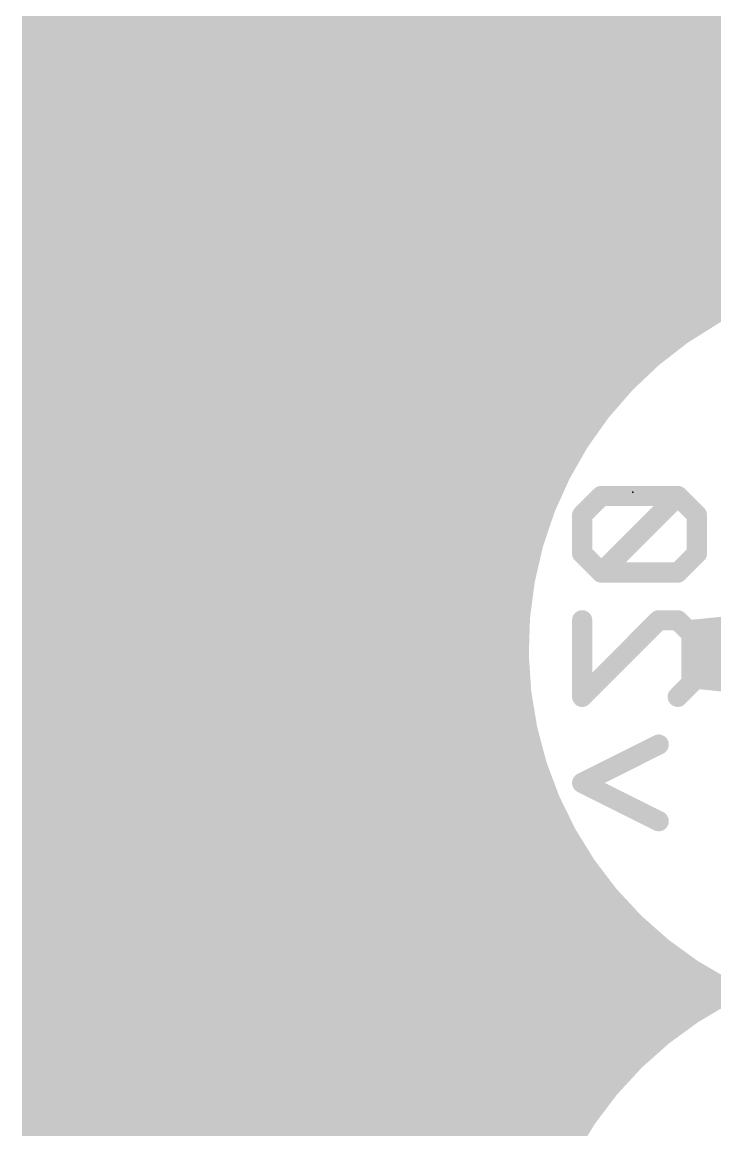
# Model space of a CAD drawing. Extents: x -39 to 92, y -66 to 29.
# Drawn here: x -0.09 to 5.13, y 9.96 to 18.29 of the extents above; entities that cross this region are included whole.
import ezdxf

# ---------------------------------------------------------------- set-up
doc = ezdxf.new("R2010")
doc.units = 0
for name, color, linetype in [('1', 12, 'CONTINUOUS'), ('16', 132, 'CONTINUOUS'), ('20', 53, 'CONTINUOUS'), ('21', 41, 'CONTINUOUS'), ('23', 53, 'CONTINUOUS'), ('29', 40, 'CONTINUOUS')]:
    doc.layers.add(name, color=color, linetype=linetype)

msp = doc.modelspace()

# ---------------------------------------------------------------- linework, layer by layer
at = {"layer": '1', "const_width": 0.2032}
for points in [[(4.5061, 16.9548), (4.152, 16.8749)], [(4.8682, 16.9795), (4.5061, 16.9548)], [(5.2298, 16.9487), (4.8682, 16.9795)], [(4.152, 16.8749), (3.8143, 16.7419)], [(4.1284, 16.8656), (5.5713, 16.8656)], [(3.8143, 16.7419), (3.5009, 16.5588)], [(3.6783, 16.6624), (6.0197, 16.6624)], [(3.5009, 16.5588), (3.2192, 16.3299)], [(3.3784, 16.4592), (5.8321, 16.4592)], [(3.2192, 16.3299), (2.9758, 16.0607)], [(3.1524, 16.256), (5.2911, 16.256)], [(5.0243, 16.1183), (5.4043, 16.3144)], [(4.6761, 15.8701), (5.0243, 16.1183)], [(2.9758, 16.0607), (2.7764, 15.7574)], [(2.9707, 16.0528), (4.9324, 16.0528)], [(2.8371, 15.8496), (4.6546, 15.8496)], [(4.3667, 15.5749), (4.6761, 15.8701)], [(2.7764, 15.7574), (2.6135, 15.4331)], [(2.7207, 15.6464), (4.4416, 15.6464)], [(4.1024, 15.2388), (4.3667, 15.5749)], [(2.6135, 15.4331), (2.502, 15.0877)], [(2.6186, 15.4432), (4.2631, 15.4432)], [(2.5512, 15.24), (4.1034, 15.24)], [(3.8886, 14.8684), (4.1024, 15.2388)], [(2.502, 15.0877), (2.4447, 14.7293)], [(2.4939, 15.0368), (3.9858, 15.0368)], [(2.4614, 14.8336), (3.8746, 14.8336)], [(3.7296, 14.4715), (3.8886, 14.8684)], [(2.4447, 14.7293), (2.4428, 14.3664)], [(2.4442, 14.6304), (3.7933, 14.6304)], [(2.4431, 14.4272), (3.7189, 14.4272)], [(3.6287, 14.0559), (3.7296, 14.4715)], [(2.4428, 14.3664), (2.4964, 14.0074)], [(2.4641, 14.224), (3.6695, 14.224)], [(2.4944, 14.0208), (3.6253, 14.0208)], [(2.4964, 14.0074), (2.6043, 13.6608)], [(3.5878, 13.6303), (3.6287, 14.0559)], [(2.5555, 13.8176), (3.6058, 13.8176)], [(2.6043, 13.6608), (2.7639, 13.3349)], [(2.627, 13.6144), (3.5886, 13.6144)], [(3.608, 13.2031), (3.5878, 13.6303)], [(2.7265, 13.4112), (3.5982, 13.4112)], [(2.7639, 13.3349), (2.9714, 13.0371)], [(2.8523, 13.208), (3.6077, 13.208)], [(3.6886, 12.7832), (3.608, 13.2031)], [(2.9714, 13.0371), (3.2221, 12.7746)], [(3.0023, 13.0048), (3.646, 13.0048)], [(3.1963, 12.8016), (3.685, 12.8016)], [(3.2221, 12.7746), (3.5099, 12.5535)], [(3.8281, 12.3789), (3.6886, 12.7832)], [(3.4514, 12.5984), (3.7524, 12.5984)], [(3.5099, 12.5535), (3.8281, 12.3789)], [(3.7985, 12.3952), (3.8225, 12.3952)]]:
    msp.add_lwpolyline(points, dxfattribs=at)
at = {"layer": '1', "const_width": 0.1016}
for points in [[(4.5026, 17.0054, 1), (4.5095, 16.9041)], [(4.5172, 16.9052, 1), (4.4949, 17.0043)], [(4.8725, 17.0302, 1), (4.8638, 16.9289)], [(4.8716, 16.9289, 1), (4.8647, 17.0302)], [(4.1284, 16.9164, 1), (4.1284, 16.8148)], [(4.1408, 16.9245, 1), (4.1632, 16.8253)], [(4.1706, 16.8276, 1), (4.1334, 16.9222)], [(3.8399, 16.698, 1), (3.7887, 16.7857)], [(3.6783, 16.7132, 1), (3.6783, 16.6116)], [(3.7957, 16.7891, 1), (3.8329, 16.6946)], [(3.4753, 16.6026, 1), (3.5266, 16.5149)], [(3.533, 16.5193, 1), (3.4689, 16.5982)], [(3.3784, 16.51, 1), (3.3784, 16.4084)], [(3.2569, 16.2958, 1), (3.1816, 16.364)], [(3.1524, 16.3068, 1), (3.1524, 16.2052)], [(3.1872, 16.3693, 1), (3.2513, 16.2905)], [(5.001, 16.1634, 1), (5.0476, 16.0731)], [(5.0538, 16.0769, 1), (4.9948, 16.1597)], [(2.9707, 16.1036, 1), (2.9707, 16.002)], [(2.9381, 16.0947, 1), (3.0135, 16.0266)], [(3.0183, 16.0328, 1), (2.9334, 16.0886)], [(4.9324, 16.002, 1), (4.9324, 16.1036)], [(2.8371, 15.9004, 1), (2.8371, 15.7988)], [(4.6466, 15.9115, 1), (4.7056, 15.8287)], [(4.7112, 15.8333, 1), (4.641, 15.9068)], [(4.6546, 15.7988, 1), (4.6546, 15.9004)], [(2.8218, 15.7346, 1), (2.7311, 15.7802)], [(2.734, 15.7853, 1), (2.8189, 15.7295)], [(2.7207, 15.6972, 1), (2.7207, 15.5956)], [(4.4066, 15.5435, 1), (4.3267, 15.6063)], [(4.4416, 15.5956, 1), (4.4416, 15.6972)], [(4.3316, 15.6117, 1), (4.4018, 15.5382)], [(2.6618, 15.4175, 1), (2.5651, 15.4487)], [(2.6186, 15.494, 1), (2.6186, 15.3924)], [(4.2631, 15.3924, 1), (4.2631, 15.494)], [(2.5681, 15.4559, 1), (2.6589, 15.4103)], [(2.5512, 15.2908, 1), (2.5512, 15.1892)], [(4.1034, 15.1892, 1), (4.1034, 15.2908)], [(4.0625, 15.2701, 1), (4.1423, 15.2074)], [(4.1464, 15.2134, 1), (4.0584, 15.2641)], [(2.5522, 15.0797, 1), (2.4519, 15.0957)], [(2.4939, 15.0876, 1), (2.4939, 14.986)], [(2.4537, 15.1033, 1), (2.5504, 15.0721)], [(3.9858, 14.986, 1), (3.9858, 15.0876)], [(2.4614, 14.8844, 1), (2.4614, 14.7828)], [(3.8446, 14.8938, 1), (3.9326, 14.843)], [(3.9357, 14.8495, 1), (3.8414, 14.8873)], [(3.8746, 14.7828, 1), (3.8746, 14.8844)], [(2.4955, 14.729, 1), (2.3939, 14.7296)], [(2.3945, 14.7373, 1), (2.4949, 14.7213)], [(2.4442, 14.6812, 1), (2.4442, 14.5796)], [(3.7933, 14.5796, 1), (3.7933, 14.6812)], [(2.4431, 14.478, 1), (2.4431, 14.3764)], [(3.6824, 14.4903, 1), (3.7768, 14.4526)], [(3.779, 14.4595, 1), (3.6802, 14.4834)], [(3.7189, 14.3764, 1), (3.7189, 14.478)], [(2.4931, 14.3739, 1), (2.3926, 14.3588)], [(2.392, 14.3666, 1), (2.4936, 14.3661)], [(2.4641, 14.2748, 1), (2.4641, 14.1732)], [(3.6695, 14.1732, 1), (3.6695, 14.2748)], [(2.4944, 14.0716, 1), (2.4944, 13.97)], [(2.5449, 14.0225, 1), (2.4479, 13.9923)], [(3.5793, 14.0679, 1), (3.678, 14.0439)], [(3.6792, 14.0511, 1), (3.5781, 14.0608)], [(3.6253, 13.97, 1), (3.6253, 14.0716)], [(2.4462, 13.9999, 1), (2.5467, 14.0149)], [(2.5555, 13.8684, 1), (2.5555, 13.7668)], [(3.6058, 13.7668, 1), (3.6058, 13.8684)], [(2.6499, 13.6832, 1), (2.5587, 13.6385)], [(2.5558, 13.6457, 1), (2.6528, 13.6759)], [(2.627, 13.6652, 1), (2.627, 13.5636)], [(3.6386, 13.6326, 1), (3.5371, 13.6279)], [(3.5373, 13.6351, 1), (3.6384, 13.6254)], [(3.5886, 13.5636, 1), (3.5886, 13.6652)], [(2.7265, 13.462, 1), (2.7265, 13.3604)], [(3.5982, 13.3604, 1), (3.5982, 13.462)], [(2.8056, 13.3639, 1), (2.7222, 13.3058)], [(2.7183, 13.3125, 1), (2.8095, 13.3572)], [(2.8523, 13.2588, 1), (2.8523, 13.1572)], [(3.6578, 13.2127, 1), (3.5581, 13.1935)], [(3.5572, 13.2007, 1), (3.6587, 13.2055)], [(3.6077, 13.1572, 1), (3.6077, 13.2588)], [(3.0082, 13.0722, 1), (2.9347, 13.002)], [(2.9298, 13.0081, 1), (3.0131, 13.0662)], [(3.0023, 13.0556, 1), (3.0023, 12.954)], [(3.646, 12.954, 1), (3.646, 13.0556)], [(3.1963, 12.8524, 1), (3.1963, 12.7508)], [(3.253, 12.8149, 1), (3.1911, 12.7343)], [(3.1853, 12.7395, 1), (3.2588, 12.8097)], [(3.7366, 12.7997, 1), (3.6406, 12.7666)], [(3.6387, 12.7736, 1), (3.7385, 12.7927)], [(3.685, 12.7508, 1), (3.685, 12.8524)], [(3.4514, 12.6492, 1), (3.4514, 12.5476)], [(3.7524, 12.5476, 1), (3.7524, 12.6492)], [(3.5343, 12.598, 1), (3.4855, 12.5089)], [(3.4789, 12.5132, 1), (3.5408, 12.5937)], [(3.7985, 12.446, 1), (3.7985, 12.3444)], [(3.7801, 12.3624, 1), (3.8761, 12.3955)], [(3.8037, 12.3344, 1), (3.8525, 12.4235)], [(3.8225, 12.3444, 1), (3.8225, 12.446)]]:
    msp.add_lwpolyline(points, format="xyb", dxfattribs=at)
at = {"layer": '16'}
for points, const_width in [([(4.152, 16.8749), (4.5061, 16.9548)], 0.2032), ([(4.5061, 16.9548), (4.8682, 16.9795)], 0.2032), ([(4.8682, 16.9795), (5.2298, 16.9487)], 0.2032), ([(3.8143, 16.7419), (4.152, 16.8749)], 0.2032), ([(4.1284, 16.8656), (5.5713, 16.8656)], 0.2032), ([(3.5009, 16.5588), (3.8143, 16.7419)], 0.2032), ([(3.6783, 16.6624), (6.0197, 16.6624)], 0.2032), ([(3.2192, 16.3299), (3.5009, 16.5588)], 0.2032), ([(3.3784, 16.4592), (5.8321, 16.4592)], 0.2032), ([(2.9758, 16.0607), (3.2192, 16.3299)], 0.2032), ([(3.1524, 16.256), (5.2911, 16.256)], 0.2032), ([(5.4043, 16.3144), (5.0243, 16.1183)], 0.2032), ([(5.0243, 16.1183), (4.6761, 15.8701)], 0.2032), ([(2.7764, 15.7574), (2.9758, 16.0607)], 0.2032), ([(2.9707, 16.0528), (4.9324, 16.0528)], 0.2032), ([(2.8371, 15.8496), (4.6546, 15.8496)], 0.2032), ([(4.6761, 15.8701), (4.3667, 15.5749)], 0.2032), ([(2.6135, 15.4331), (2.7764, 15.7574)], 0.2032), ([(2.7207, 15.6464), (4.4416, 15.6464)], 0.2032), ([(4.3667, 15.5749), (4.1024, 15.2388)], 0.2032), ([(2.502, 15.0877), (2.6135, 15.4331)], 0.2032), ([(2.6186, 15.4432), (4.2631, 15.4432)], 0.2032), ([(2.5512, 15.24), (4.1034, 15.24)], 0.2032), ([(4.1024, 15.2388), (3.8886, 14.8684)], 0.2032), ([(2.4447, 14.7293), (2.502, 15.0877)], 0.2032), ([(2.4939, 15.0368), (3.9858, 15.0368)], 0.2032), ([(2.4614, 14.8336), (3.8746, 14.8336)], 0.2032), ([(3.8886, 14.8684), (3.7296, 14.4715)], 0.2032), ([(2.4428, 14.3664), (2.4447, 14.7293)], 0.2032), ([(4.2716, 14.7282), (4.1275, 14.5841)], 0.1524), ([(4.8478, 14.7282), (4.2716, 14.7282)], 0.1524), ([(4.2716, 14.1519), (4.8478, 14.7282)], 0.1524), ([(4.9918, 14.5841), (4.8478, 14.7282)], 0.1524), ([(2.4442, 14.6304), (3.7933, 14.6304)], 0.2032), ([(4.1275, 14.5841), (4.1275, 14.296)], 0.1524), ([(4.9918, 14.296), (4.9918, 14.5841)], 0.1524), ([(2.4431, 14.4272), (3.7189, 14.4272)], 0.2032), ([(3.7296, 14.4715), (3.6287, 14.0559)], 0.2032), ([(2.4964, 14.0074), (2.4428, 14.3664)], 0.2032), ([(4.1275, 14.296), (4.2716, 14.1519)], 0.1524), ([(4.8478, 14.1519), (4.9918, 14.296)], 0.1524), ([(2.4641, 14.224), (3.6695, 14.224)], 0.2032), ([(4.2716, 14.1519), (4.8478, 14.1519)], 0.1524), ([(2.4944, 14.0208), (3.6253, 14.0208)], 0.2032), ([(2.6043, 13.6608), (2.4964, 14.0074)], 0.2032), ([(3.6287, 14.0559), (3.5878, 13.6303)], 0.2032), ([(2.5555, 13.8176), (3.6058, 13.8176)], 0.2032), ([(4.1275, 13.7926), (4.1275, 13.2164)], 0.1524), ([(4.1275, 13.2164), (4.7037, 13.7926)], 0.1524), ([(4.7037, 13.7926), (4.8478, 13.7926)], 0.1524), ([(4.8478, 13.7926), (4.9918, 13.6486)], 0.1524), ([(2.7639, 13.3349), (2.6043, 13.6608)], 0.2032), ([(2.627, 13.6144), (3.5886, 13.6144)], 0.2032), ([(3.5878, 13.6303), (3.608, 13.2031)], 0.2032), ([(4.9918, 13.6486), (4.9918, 13.3605)], 0.1524), ([(2.7265, 13.4112), (3.5982, 13.4112)], 0.2032), ([(2.9714, 13.0371), (2.7639, 13.3349)], 0.2032), ([(4.9918, 13.3605), (4.8478, 13.2164)], 0.1524), ([(2.8523, 13.208), (3.6077, 13.208)], 0.2032), ([(3.608, 13.2031), (3.6886, 12.7832)], 0.2032), ([(3.2221, 12.7746), (2.9714, 13.0371)], 0.2032), ([(3.0023, 13.0048), (3.646, 13.0048)], 0.2032), ([(4.1275, 12.569), (4.7037, 12.8571)], 0.1524), ([(3.1963, 12.8016), (3.685, 12.8016)], 0.2032), ([(3.5099, 12.5535), (3.2221, 12.7746)], 0.2032), ([(3.6886, 12.7832), (3.8281, 12.3789)], 0.2032), ([(3.4514, 12.5984), (3.7524, 12.5984)], 0.2032), ([(3.8281, 12.3789), (3.5099, 12.5535)], 0.2032), ([(4.7037, 12.2809), (4.1275, 12.569)], 0.1524), ([(3.7985, 12.3952), (3.8225, 12.3952)], 0.2032)]:
    msp.add_lwpolyline(points, dxfattribs=dict(at, const_width=const_width))
for points, const_width in [([(4.5026, 17.0054, 1), (4.5095, 16.9041)], 0.1016), ([(4.5172, 16.9052, 1), (4.4949, 17.0043)], 0.1016), ([(4.8725, 17.0302, 1), (4.8638, 16.9289)], 0.1016), ([(4.8716, 16.9289, 1), (4.8647, 17.0302)], 0.1016), ([(4.1284, 16.9164, 1), (4.1284, 16.8148)], 0.1016), ([(4.1408, 16.9245, 1), (4.1632, 16.8253)], 0.1016), ([(4.1706, 16.8276, 1), (4.1334, 16.9222)], 0.1016), ([(3.8399, 16.698, 1), (3.7887, 16.7857)], 0.1016), ([(3.6783, 16.7132, 1), (3.6783, 16.6116)], 0.1016), ([(3.7957, 16.7891, 1), (3.8329, 16.6946)], 0.1016), ([(3.4753, 16.6026, 1), (3.5266, 16.5149)], 0.1016), ([(3.533, 16.5193, 1), (3.4689, 16.5982)], 0.1016), ([(3.3784, 16.51, 1), (3.3784, 16.4084)], 0.1016), ([(3.2569, 16.2958, 1), (3.1816, 16.364)], 0.1016), ([(3.1524, 16.3068, 1), (3.1524, 16.2052)], 0.1016), ([(3.1872, 16.3693, 1), (3.2513, 16.2905)], 0.1016), ([(5.001, 16.1634, 1), (5.0476, 16.0731)], 0.1016), ([(5.0538, 16.0769, 1), (4.9948, 16.1597)], 0.1016), ([(2.9707, 16.1036, 1), (2.9707, 16.002)], 0.1016), ([(2.9381, 16.0947, 1), (3.0135, 16.0266)], 0.1016), ([(3.0183, 16.0328, 1), (2.9334, 16.0886)], 0.1016), ([(4.9324, 16.002, 1), (4.9324, 16.1036)], 0.1016), ([(2.8371, 15.9004, 1), (2.8371, 15.7988)], 0.1016), ([(4.6466, 15.9115, 1), (4.7056, 15.8287)], 0.1016), ([(4.7112, 15.8333, 1), (4.641, 15.9068)], 0.1016), ([(4.6546, 15.7988, 1), (4.6546, 15.9004)], 0.1016), ([(2.8218, 15.7346, 1), (2.7311, 15.7802)], 0.1016), ([(2.734, 15.7853, 1), (2.8189, 15.7295)], 0.1016), ([(2.7207, 15.6972, 1), (2.7207, 15.5956)], 0.1016), ([(4.4066, 15.5435, 1), (4.3267, 15.6063)], 0.1016), ([(4.4416, 15.5956, 1), (4.4416, 15.6972)], 0.1016), ([(4.3316, 15.6117, 1), (4.4018, 15.5382)], 0.1016), ([(2.6618, 15.4175, 1), (2.5651, 15.4487)], 0.1016), ([(2.6186, 15.494, 1), (2.6186, 15.3924)], 0.1016), ([(4.2631, 15.3924, 1), (4.2631, 15.494)], 0.1016), ([(2.5681, 15.4559, 1), (2.6589, 15.4103)], 0.1016), ([(2.5512, 15.2908, 1), (2.5512, 15.1892)], 0.1016), ([(4.1034, 15.1892, 1), (4.1034, 15.2908)], 0.1016), ([(4.0625, 15.2701, 1), (4.1423, 15.2074)], 0.1016), ([(4.1464, 15.2134, 1), (4.0584, 15.2641)], 0.1016), ([(2.5522, 15.0797, 1), (2.4519, 15.0957)], 0.1016), ([(2.4939, 15.0876, 1), (2.4939, 14.986)], 0.1016), ([(2.4537, 15.1033, 1), (2.5504, 15.0721)], 0.1016), ([(3.9858, 14.986, 1), (3.9858, 15.0876)], 0.1016), ([(2.4614, 14.8844, 1), (2.4614, 14.7828)], 0.1016), ([(3.8446, 14.8938, 1), (3.9326, 14.843)], 0.1016), ([(3.9357, 14.8495, 1), (3.8414, 14.8873)], 0.1016), ([(3.8746, 14.7828, 1), (3.8746, 14.8844)], 0.1016), ([(2.4955, 14.729, 1), (2.3939, 14.7296)], 0.1016), ([(2.3945, 14.7373, 1), (2.4949, 14.7213)], 0.1016), ([(4.2716, 14.7663, 1), (4.2716, 14.6901)], 0.0762), ([(4.2985, 14.7012, 1), (4.2446, 14.7551)], 0.0762), ([(4.8747, 14.7551, 1), (4.8208, 14.7012)], 0.0762), ([(4.8747, 14.7012, 1), (4.8208, 14.7551)], 0.0762), ([(4.8478, 14.6901, 1), (4.8478, 14.7663)], 0.0762), ([(2.4442, 14.6812, 1), (2.4442, 14.5796)], 0.1016), ([(3.7933, 14.5796, 1), (3.7933, 14.6812)], 0.1016), ([(4.1656, 14.5841, 1), (4.0894, 14.5841)], 0.0762), ([(4.1006, 14.611, 1), (4.1544, 14.5572)], 0.0762), ([(5.0299, 14.5841, 1), (4.9537, 14.5841)], 0.0762), ([(4.9649, 14.5572, 1), (5.0188, 14.611)], 0.0762), ([(2.4431, 14.478, 1), (2.4431, 14.3764)], 0.1016), ([(3.6824, 14.4903, 1), (3.7768, 14.4526)], 0.1016), ([(3.779, 14.4595, 1), (3.6802, 14.4834)], 0.1016), ([(3.7189, 14.3764, 1), (3.7189, 14.478)], 0.1016), ([(2.4931, 14.3739, 1), (2.3926, 14.3588)], 0.1016), ([(2.392, 14.3666, 1), (2.4936, 14.3661)], 0.1016), ([(4.1544, 14.3229, 1), (4.1006, 14.2691)], 0.0762), ([(5.0188, 14.2691, 1), (4.9649, 14.3229)], 0.0762), ([(2.4641, 14.2748, 1), (2.4641, 14.1732)], 0.1016), ([(3.6695, 14.1732, 1), (3.6695, 14.2748)], 0.1016), ([(4.0894, 14.296, 1), (4.1656, 14.296)], 0.0762), ([(4.9537, 14.296, 1), (5.0299, 14.296)], 0.0762), ([(4.2446, 14.1789, 1), (4.2985, 14.125)], 0.0762), ([(4.2716, 14.19, 1), (4.2716, 14.1138)], 0.0762), ([(4.2446, 14.125, 1), (4.2985, 14.1789)], 0.0762), ([(4.8208, 14.1789, 1), (4.8747, 14.125)], 0.0762), ([(4.8478, 14.1138, 1), (4.8478, 14.19)], 0.0762), ([(2.4944, 14.0716, 1), (2.4944, 13.97)], 0.1016), ([(2.5449, 14.0225, 1), (2.4479, 13.9923)], 0.1016), ([(3.5793, 14.0679, 1), (3.678, 14.0439)], 0.1016), ([(3.6792, 14.0511, 1), (3.5781, 14.0608)], 0.1016), ([(3.6253, 13.97, 1), (3.6253, 14.0716)], 0.1016), ([(2.4462, 13.9999, 1), (2.5467, 14.0149)], 0.1016), ([(2.5555, 13.8684, 1), (2.5555, 13.7668)], 0.1016), ([(3.6058, 13.7668, 1), (3.6058, 13.8684)], 0.1016), ([(4.1656, 13.7926, 1), (4.0894, 13.7926)], 0.0762), ([(4.7037, 13.8307, 1), (4.7037, 13.7545)], 0.0762), ([(4.7307, 13.7657, 1), (4.6768, 13.8196)], 0.0762), ([(4.8747, 13.8196, 1), (4.8208, 13.7657)], 0.0762), ([(4.8478, 13.7545, 1), (4.8478, 13.8307)], 0.0762), ([(2.6499, 13.6832, 1), (2.5587, 13.6385)], 0.1016), ([(2.5558, 13.6457, 1), (2.6528, 13.6759)], 0.1016), ([(2.627, 13.6652, 1), (2.627, 13.5636)], 0.1016), ([(3.6386, 13.6326, 1), (3.5371, 13.6279)], 0.1016), ([(3.5373, 13.6351, 1), (3.6384, 13.6254)], 0.1016), ([(3.5886, 13.5636, 1), (3.5886, 13.6652)], 0.1016), ([(5.0299, 13.6486, 1), (4.9537, 13.6486)], 0.0762), ([(4.9649, 13.6216, 1), (5.0188, 13.6755)], 0.0762), ([(2.7265, 13.462, 1), (2.7265, 13.3604)], 0.1016), ([(3.5982, 13.3604, 1), (3.5982, 13.462)], 0.1016), ([(2.8056, 13.3639, 1), (2.7222, 13.3058)], 0.1016), ([(5.0188, 13.3335, 1), (4.9649, 13.3874)], 0.0762), ([(2.7183, 13.3125, 1), (2.8095, 13.3572)], 0.1016), ([(4.9537, 13.3605, 1), (5.0299, 13.3605)], 0.0762), ([(2.8523, 13.2588, 1), (2.8523, 13.1572)], 0.1016), ([(3.6578, 13.2127, 1), (3.5581, 13.1935)], 0.1016), ([(3.5572, 13.2007, 1), (3.6587, 13.2055)], 0.1016), ([(3.6077, 13.1572, 1), (3.6077, 13.2588)], 0.1016), ([(4.1006, 13.2434, 1), (4.1544, 13.1895)], 0.0762), ([(4.8208, 13.2434, 1), (4.8747, 13.1895)], 0.0762), ([(4.0894, 13.2164, 1), (4.1656, 13.2164)], 0.0762), ([(3.0082, 13.0722, 1), (2.9347, 13.002)], 0.1016), ([(2.9298, 13.0081, 1), (3.0131, 13.0662)], 0.1016), ([(3.0023, 13.0556, 1), (3.0023, 12.954)], 0.1016), ([(3.646, 12.954, 1), (3.646, 13.0556)], 0.1016), ([(4.7208, 12.823, 1), (4.6867, 12.8912)], 0.0762), ([(3.1963, 12.8524, 1), (3.1963, 12.7508)], 0.1016), ([(3.253, 12.8149, 1), (3.1911, 12.7343)], 0.1016), ([(3.1853, 12.7395, 1), (3.2588, 12.8097)], 0.1016), ([(3.7366, 12.7997, 1), (3.6406, 12.7666)], 0.1016), ([(3.6387, 12.7736, 1), (3.7385, 12.7927)], 0.1016), ([(3.685, 12.7508, 1), (3.685, 12.8524)], 0.1016), ([(3.4514, 12.6492, 1), (3.4514, 12.5476)], 0.1016), ([(3.7524, 12.5476, 1), (3.7524, 12.6492)], 0.1016), ([(3.5343, 12.598, 1), (3.4855, 12.5089)], 0.1016), ([(3.4789, 12.5132, 1), (3.5408, 12.5937)], 0.1016), ([(4.1445, 12.6031, 1), (4.1105, 12.5349)], 0.0762), ([(4.1105, 12.6031, 1), (4.1445, 12.5349)], 0.0762), ([(3.7985, 12.446, 1), (3.7985, 12.3444)], 0.1016), ([(3.7801, 12.3624, 1), (3.8761, 12.3955)], 0.1016), ([(3.8037, 12.3344, 1), (3.8525, 12.4235)], 0.1016), ([(3.8225, 12.3444, 1), (3.8225, 12.446)], 0.1016), ([(4.6867, 12.2468, 1), (4.7208, 12.315)], 0.0762)]:
    msp.add_lwpolyline(points, format="xyb", dxfattribs=dict(at, const_width=const_width))
at = {"layer": '20', "const_width": 0.2032}
msp.add_lwpolyline([(11.0109, 0.9982, 1), (11.0109, 20.9982, 1), (11.0109, 0.9982)], format="xyb", dxfattribs=at)
at = {"layer": '21', "const_width": 0.15}
for points in [[(5.434, 13.7702), (4.9501, 13.721)], [(4.9501, 13.721), (4.9501, 13.3554)], [(4.9501, 13.65), (5.9837, 13.65)], [(4.9501, 13.5), (5.9746, 13.5)], [(4.9501, 13.3554), (5.434, 13.3062)], [(5.0032, 13.35), (6.0121, 13.35)]]:
    msp.add_lwpolyline(points, dxfattribs=at)
at = {"layer": '21', "const_width": 0.075}
for points in [[(4.9876, 13.721, 1), (4.9126, 13.721)], [(4.9463, 13.7583, 1), (4.9539, 13.6837)], [(4.9501, 13.6875, 1), (4.9501, 13.6125)], [(4.9501, 13.5375, 1), (4.9501, 13.4625)], [(4.9539, 13.3927, 1), (4.9463, 13.3181)], [(5.0032, 13.3875, 1), (5.0032, 13.3125)], [(4.9126, 13.3554, 1), (4.9876, 13.3554)]]:
    msp.add_lwpolyline(points, format="xyb", dxfattribs=at)
at = {"layer": '23'}
msp.add_point((4.5085, 14.7574), dxfattribs=at)
at = {"layer": '29', "const_width": 0.2032}
for points in [[(0.0109, 10.9982), (0.0109, 21.9982)], [(0.0109, 18.288), (8.9244, 18.288)], [(0.0109, 18.0848), (8.7029, 18.0848)], [(0.0109, 17.8816), (8.5809, 17.8816)], [(0.0109, 17.6784), (8.459, 17.6784)], [(0.0109, 17.4752), (8.3371, 17.4752)], [(0.0109, 17.272), (8.2152, 17.272)], [(0.0109, 17.0688), (8.1076, 17.0688)], [(4.5061, 16.9548), (4.152, 16.8749)], [(4.8682, 16.9795), (4.5061, 16.9548)], [(5.2298, 16.9487), (4.8682, 16.9795)], [(0.0109, 16.8656), (8.0851, 16.8656)], [(4.152, 16.8749), (3.8143, 16.7419)], [(4.1284, 16.8656), (5.5713, 16.8656)], [(3.8143, 16.7419), (3.5009, 16.5588)], [(0.0109, 16.6624), (8.0625, 16.6624)], [(3.6783, 16.6624), (6.0197, 16.6624)], [(3.5009, 16.5588), (3.2192, 16.3299)], [(5.6109, 16.4982), (4.4109, 15.7982)], [(0.0109, 16.4592), (5.544, 16.4592)], [(3.3784, 16.4592), (5.8321, 16.4592)], [(3.2192, 16.3299), (2.9758, 16.0607)], [(0.0109, 16.256), (5.1957, 16.256)], [(3.1524, 16.256), (5.2911, 16.256)], [(5.0243, 16.1183), (5.4043, 16.3144)], [(4.6761, 15.8701), (5.0243, 16.1183)], [(0.0109, 16.0528), (4.8474, 16.0528)], [(2.9758, 16.0607), (2.7764, 15.7574)], [(2.9707, 16.0528), (4.9324, 16.0528)], [(0.0109, 15.8496), (4.499, 15.8496)], [(2.8371, 15.8496), (4.6546, 15.8496)], [(4.3667, 15.5749), (4.6761, 15.8701)], [(2.7764, 15.7574), (2.6135, 15.4331)], [(4.4109, 15.7982), (3.7109, 14.6982)], [(0.0109, 15.6464), (4.3143, 15.6464)], [(2.7207, 15.6464), (4.4416, 15.6464)], [(4.1024, 15.2388), (4.3667, 15.5749)], [(0.0109, 15.4432), (4.185, 15.4432)], [(2.6135, 15.4331), (2.502, 15.0877)], [(2.6186, 15.4432), (4.2631, 15.4432)], [(0.0109, 15.24), (4.0557, 15.24)], [(2.5512, 15.24), (4.1034, 15.24)], [(3.8886, 14.8684), (4.1024, 15.2388)], [(2.502, 15.0877), (2.4447, 14.7293)], [(0.0109, 15.0368), (3.9264, 15.0368)], [(2.4939, 15.0368), (3.9858, 15.0368)], [(0.0109, 14.8336), (3.7971, 14.8336)], [(2.4614, 14.8336), (3.8746, 14.8336)], [(3.7296, 14.4715), (3.8886, 14.8684)], [(2.4447, 14.7293), (2.4428, 14.3664)], [(3.7109, 14.6982), (3.5109, 13.4982)], [(0.0109, 14.6304), (3.6996, 14.6304)], [(2.4442, 14.6304), (3.7933, 14.6304)], [(0.0109, 14.4272), (3.6657, 14.4272)], [(2.4431, 14.4272), (3.7189, 14.4272)], [(3.6287, 14.0559), (3.7296, 14.4715)], [(2.4428, 14.3664), (2.4964, 14.0074)], [(0.0109, 14.224), (3.6319, 14.224)], [(2.4641, 14.224), (3.6695, 14.224)], [(0.0109, 14.0208), (3.598, 14.0208)], [(2.4944, 14.0208), (3.6253, 14.0208)], [(2.4964, 14.0074), (2.6043, 13.6608)], [(3.5878, 13.6303), (3.6287, 14.0559)], [(0.0109, 13.8176), (3.5641, 13.8176)], [(2.5555, 13.8176), (3.6058, 13.8176)], [(2.6043, 13.6608), (2.7639, 13.3349)], [(0.0109, 13.6144), (3.5303, 13.6144)], [(2.627, 13.6144), (3.5886, 13.6144)], [(3.608, 13.2031), (3.5878, 13.6303)], [(3.5109, 13.4982), (3.8109, 12.3982)], [(0.0109, 13.4112), (3.5346, 13.4112)], [(2.7265, 13.4112), (3.5982, 13.4112)], [(2.7639, 13.3349), (2.9714, 13.0371)], [(0.0109, 13.208), (3.59, 13.208)], [(2.8523, 13.208), (3.6077, 13.208)], [(3.6886, 12.7832), (3.608, 13.2031)], [(0.0109, 13.0048), (3.6455, 13.0048)], [(2.9714, 13.0371), (3.2221, 12.7746)], [(3.0023, 13.0048), (3.646, 13.0048)], [(0.0109, 12.8016), (3.7009, 12.8016)], [(3.1963, 12.8016), (3.685, 12.8016)], [(3.2221, 12.7746), (3.5099, 12.5535)], [(3.8281, 12.3789), (3.6886, 12.7832)], [(0.0109, 12.5984), (3.7563, 12.5984)], [(3.4514, 12.5984), (3.7524, 12.5984)], [(3.5099, 12.5535), (3.8281, 12.3789)], [(0.0109, 12.3952), (3.8127, 12.3952)], [(3.7985, 12.3952), (3.8225, 12.3952)], [(3.8109, 12.3982), (4.4109, 11.3982)], [(0.0109, 12.192), (3.9346, 12.192)], [(0.0109, 11.9888), (4.0565, 11.9888)], [(0.0109, 11.7856), (4.1785, 11.7856)], [(0.0109, 11.5824), (4.3004, 11.5824)], [(0.0109, 11.3792), (4.4394, 11.3792)], [(4.4109, 11.3982), (5.0109, 10.9982)], [(0.0109, 11.176), (4.7442, 11.176)], [(5.0109, 10.9982), (0.0109, 10.9982)], [(0.0109, -0.0018), (0.0109, 10.9982)], [(0.0109, 10.9982), (5.1109, 10.9982)], [(5.1109, 10.9982), (4.1109, 10.2982)], [(0.0109, 10.9728), (5.0746, 10.9728)], [(0.0109, 10.7696), (4.7843, 10.7696)], [(0.0109, 10.5664), (4.494, 10.5664)], [(0.0109, 10.3632), (4.2038, 10.3632)], [(4.1109, 10.2982), (3.6109, 8.9982)], [(0.0109, 10.16), (4.0577, 10.16)], [(0.0109, 9.9568), (3.9796, 9.9568)]]:
    msp.add_lwpolyline(points, dxfattribs=at)
at = {"layer": '29'}
for points, const_width in [([(0.0109, 18.3388, 1), (0.0109, 18.2372)], 0.1016), ([(0.0109, 18.1356, 1), (0.0109, 18.034)], 0.1016), ([(0.0109, 17.9324, 1), (0.0109, 17.8308)], 0.1016), ([(0.0109, 17.7292, 1), (0.0109, 17.6276)], 0.1016), ([(0.0109, 17.526, 1), (0.0109, 17.4244)], 0.1016), ([(0.0109, 17.3228, 1), (0.0109, 17.2212)], 0.1016), ([(0.0109, 17.1196, 1), (0.0109, 17.018)], 0.1016), ([(4.5026, 17.0054, 1), (4.5095, 16.9041)], 0.1016), ([(4.5172, 16.9052, 1), (4.4949, 17.0043)], 0.1016), ([(4.8725, 17.0302, 1), (4.8638, 16.9289)], 0.1016), ([(4.8716, 16.9289, 1), (4.8647, 17.0302)], 0.1016), ([(0.0109, 16.9164, 1), (0.0109, 16.8148)], 0.1016), ([(4.1284, 16.9164, 1), (4.1284, 16.8148)], 0.1016), ([(4.1408, 16.9245, 1), (4.1632, 16.8253)], 0.1016), ([(4.1706, 16.8276, 1), (4.1334, 16.9222)], 0.1016), ([(3.8399, 16.698, 1), (3.7887, 16.7857)], 0.1016), ([(0.0109, 16.7132, 1), (0.0109, 16.6116)], 0.1016), ([(3.6783, 16.7132, 1), (3.6783, 16.6116)], 0.1016), ([(3.7957, 16.7891, 1), (3.8329, 16.6946)], 0.1016), ([(3.4753, 16.6026, 1), (3.5266, 16.5149)], 0.1016), ([(3.533, 16.5193, 1), (3.4689, 16.5982)], 0.1016), ([(8.0809, 16.0482, 1.0406), (5.1909, 10.9982)], 0.2032), ([(0.0109, 16.51, 1), (0.0109, 16.4084)], 0.1016), ([(3.3784, 16.51, 1), (3.3784, 16.4084)], 0.1016), ([(3.2569, 16.2958, 1), (3.1816, 16.364)], 0.1016), ([(0.0109, 16.3068, 1), (0.0109, 16.2052)], 0.1016), ([(3.1524, 16.3068, 1), (3.1524, 16.2052)], 0.1016), ([(3.1872, 16.3693, 1), (3.2513, 16.2905)], 0.1016), ([(5.001, 16.1634, 1), (5.0476, 16.0731)], 0.1016), ([(5.0538, 16.0769, 1), (4.9948, 16.1597)], 0.1016), ([(0.0109, 16.1036, 1), (0.0109, 16.002)], 0.1016), ([(2.9707, 16.1036, 1), (2.9707, 16.002)], 0.1016), ([(2.9381, 16.0947, 1), (3.0135, 16.0266)], 0.1016), ([(3.0183, 16.0328, 1), (2.9334, 16.0886)], 0.1016), ([(4.8474, 16.002, 1), (4.8474, 16.1036)], 0.1016), ([(4.9324, 16.002, 1), (4.9324, 16.1036)], 0.1016), ([(0.0109, 15.9004, 1), (0.0109, 15.7988)], 0.1016), ([(2.8371, 15.9004, 1), (2.8371, 15.7988)], 0.1016), ([(4.499, 15.7988, 1), (4.499, 15.9004)], 0.1016), ([(4.6466, 15.9115, 1), (4.7056, 15.8287)], 0.1016), ([(4.7112, 15.8333, 1), (4.641, 15.9068)], 0.1016), ([(4.6546, 15.7988, 1), (4.6546, 15.9004)], 0.1016), ([(2.8218, 15.7346, 1), (2.7311, 15.7802)], 0.1016), ([(4.3853, 15.8421, 1), (4.4365, 15.7543)], 0.1016), ([(4.4538, 15.7709, 1), (4.368, 15.8255)], 0.1016), ([(2.734, 15.7853, 1), (2.8189, 15.7295)], 0.1016), ([(0.0109, 15.6972, 1), (0.0109, 15.5956)], 0.1016), ([(2.7207, 15.6972, 1), (2.7207, 15.5956)], 0.1016), ([(4.3143, 15.5956, 1), (4.3143, 15.6972)], 0.1016), ([(4.4066, 15.5435, 1), (4.3267, 15.6063)], 0.1016), ([(4.4416, 15.5956, 1), (4.4416, 15.6972)], 0.1016), ([(4.3316, 15.6117, 1), (4.4018, 15.5382)], 0.1016), ([(0.0109, 15.494, 1), (0.0109, 15.3924)], 0.1016), ([(2.6618, 15.4175, 1), (2.5651, 15.4487)], 0.1016), ([(2.6186, 15.494, 1), (2.6186, 15.3924)], 0.1016), ([(4.185, 15.3924, 1), (4.185, 15.494)], 0.1016), ([(4.2631, 15.3924, 1), (4.2631, 15.494)], 0.1016), ([(2.5681, 15.4559, 1), (2.6589, 15.4103)], 0.1016), ([(0.0109, 15.2908, 1), (0.0109, 15.1892)], 0.1016), ([(2.5512, 15.2908, 1), (2.5512, 15.1892)], 0.1016), ([(4.0557, 15.1892, 1), (4.0557, 15.2908)], 0.1016), ([(4.1034, 15.1892, 1), (4.1034, 15.2908)], 0.1016), ([(4.0625, 15.2701, 1), (4.1423, 15.2074)], 0.1016), ([(4.1464, 15.2134, 1), (4.0584, 15.2641)], 0.1016), ([(2.5522, 15.0797, 1), (2.4519, 15.0957)], 0.1016), ([(0.0109, 15.0876, 1), (0.0109, 14.986)], 0.1016), ([(2.4939, 15.0876, 1), (2.4939, 14.986)], 0.1016), ([(2.4537, 15.1033, 1), (2.5504, 15.0721)], 0.1016), ([(3.9264, 14.986, 1), (3.9264, 15.0876)], 0.1016), ([(3.9858, 14.986, 1), (3.9858, 15.0876)], 0.1016), ([(0.0109, 14.8844, 1), (0.0109, 14.7828)], 0.1016), ([(2.4614, 14.8844, 1), (2.4614, 14.7828)], 0.1016), ([(3.7971, 14.7828, 1), (3.7971, 14.8844)], 0.1016), ([(3.8446, 14.8938, 1), (3.9326, 14.843)], 0.1016), ([(3.9357, 14.8495, 1), (3.8414, 14.8873)], 0.1016), ([(3.8746, 14.7828, 1), (3.8746, 14.8844)], 0.1016), ([(2.4955, 14.729, 1), (2.3939, 14.7296)], 0.1016), ([(2.3945, 14.7373, 1), (2.4949, 14.7213)], 0.1016), ([(3.668, 14.7255, 1), (3.7538, 14.6709)], 0.1016), ([(3.761, 14.6898, 1), (3.6608, 14.7066)], 0.1016), ([(0.0109, 14.6812, 1), (0.0109, 14.5796)], 0.1016), ([(2.4442, 14.6812, 1), (2.4442, 14.5796)], 0.1016), ([(3.6996, 14.5796, 1), (3.6996, 14.6812)], 0.1016), ([(3.7933, 14.5796, 1), (3.7933, 14.6812)], 0.1016), ([(0.0109, 14.478, 1), (0.0109, 14.3764)], 0.1016), ([(2.4431, 14.478, 1), (2.4431, 14.3764)], 0.1016), ([(3.6657, 14.3764, 1), (3.6657, 14.478)], 0.1016), ([(3.6824, 14.4903, 1), (3.7768, 14.4526)], 0.1016), ([(3.779, 14.4595, 1), (3.6802, 14.4834)], 0.1016), ([(3.7189, 14.3764, 1), (3.7189, 14.478)], 0.1016), ([(2.4931, 14.3739, 1), (2.3926, 14.3588)], 0.1016), ([(2.392, 14.3666, 1), (2.4936, 14.3661)], 0.1016), ([(0.0109, 14.2748, 1), (0.0109, 14.1732)], 0.1016), ([(2.4641, 14.2748, 1), (2.4641, 14.1732)], 0.1016), ([(3.6319, 14.1732, 1), (3.6319, 14.2748)], 0.1016), ([(3.6695, 14.1732, 1), (3.6695, 14.2748)], 0.1016), ([(0.0109, 14.0716, 1), (0.0109, 13.97)], 0.1016), ([(2.4944, 14.0716, 1), (2.4944, 13.97)], 0.1016), ([(2.5449, 14.0225, 1), (2.4479, 13.9923)], 0.1016), ([(3.5793, 14.0679, 1), (3.678, 14.0439)], 0.1016), ([(3.6792, 14.0511, 1), (3.5781, 14.0608)], 0.1016), ([(3.598, 13.97, 1), (3.598, 14.0716)], 0.1016), ([(3.6253, 13.97, 1), (3.6253, 14.0716)], 0.1016), ([(2.4462, 13.9999, 1), (2.5467, 14.0149)], 0.1016), ([(0.0109, 13.8684, 1), (0.0109, 13.7668)], 0.1016), ([(2.5555, 13.8684, 1), (2.5555, 13.7668)], 0.1016), ([(3.5641, 13.7668, 1), (3.5641, 13.8684)], 0.1016), ([(3.6058, 13.7668, 1), (3.6058, 13.8684)], 0.1016), ([(2.6499, 13.6832, 1), (2.5587, 13.6385)], 0.1016), ([(0.0109, 13.6652, 1), (0.0109, 13.5636)], 0.1016), ([(2.5558, 13.6457, 1), (2.6528, 13.6759)], 0.1016), ([(2.627, 13.6652, 1), (2.627, 13.5636)], 0.1016), ([(3.5303, 13.5636, 1), (3.5303, 13.6652)], 0.1016), ([(3.6386, 13.6326, 1), (3.5371, 13.6279)], 0.1016), ([(3.5373, 13.6351, 1), (3.6384, 13.6254)], 0.1016), ([(3.5886, 13.5636, 1), (3.5886, 13.6652)], 0.1016), ([(3.5599, 13.5116, 1), (3.4619, 13.4848)], 0.1016), ([(0.0109, 13.462, 1), (0.0109, 13.3604)], 0.1016), ([(2.7265, 13.462, 1), (2.7265, 13.3604)], 0.1016), ([(3.4608, 13.5066, 1), (3.561, 13.4898)], 0.1016), ([(3.5346, 13.3604, 1), (3.5346, 13.462)], 0.1016), ([(3.5982, 13.3604, 1), (3.5982, 13.462)], 0.1016), ([(2.8056, 13.3639, 1), (2.7222, 13.3058)], 0.1016), ([(2.7183, 13.3125, 1), (2.8095, 13.3572)], 0.1016), ([(0.0109, 13.2588, 1), (0.0109, 13.1572)], 0.1016), ([(2.8523, 13.2588, 1), (2.8523, 13.1572)], 0.1016), ([(3.6578, 13.2127, 1), (3.5581, 13.1935)], 0.1016), ([(3.5572, 13.2007, 1), (3.6587, 13.2055)], 0.1016), ([(3.59, 13.1572, 1), (3.59, 13.2588)], 0.1016), ([(3.6077, 13.1572, 1), (3.6077, 13.2588)], 0.1016), ([(0.0109, 13.0556, 1), (0.0109, 12.954)], 0.1016), ([(3.0082, 13.0722, 1), (2.9347, 13.002)], 0.1016), ([(2.9298, 13.0081, 1), (3.0131, 13.0662)], 0.1016), ([(3.0023, 13.0556, 1), (3.0023, 12.954)], 0.1016), ([(3.6455, 12.954, 1), (3.6455, 13.0556)], 0.1016), ([(3.646, 12.954, 1), (3.646, 13.0556)], 0.1016), ([(0.0109, 12.8524, 1), (0.0109, 12.7508)], 0.1016), ([(3.1963, 12.8524, 1), (3.1963, 12.7508)], 0.1016), ([(3.253, 12.8149, 1), (3.1911, 12.7343)], 0.1016), ([(3.1853, 12.7395, 1), (3.2588, 12.8097)], 0.1016), ([(3.7366, 12.7997, 1), (3.6406, 12.7666)], 0.1016), ([(3.6387, 12.7736, 1), (3.7385, 12.7927)], 0.1016), ([(3.685, 12.7508, 1), (3.685, 12.8524)], 0.1016), ([(3.7009, 12.7508, 1), (3.7009, 12.8524)], 0.1016), ([(0.0109, 12.6492, 1), (0.0109, 12.5476)], 0.1016), ([(3.4514, 12.6492, 1), (3.4514, 12.5476)], 0.1016), ([(3.7524, 12.5476, 1), (3.7524, 12.6492)], 0.1016), ([(3.7563, 12.5476, 1), (3.7563, 12.6492)], 0.1016), ([(3.5343, 12.598, 1), (3.4855, 12.5089)], 0.1016), ([(3.4789, 12.5132, 1), (3.5408, 12.5937)], 0.1016), ([(0.0109, 12.446, 1), (0.0109, 12.3444)], 0.1016), ([(3.7985, 12.446, 1), (3.7985, 12.3444)], 0.1016), ([(3.8545, 12.4243, 1), (3.7673, 12.3721)], 0.1016), ([(3.7619, 12.3848, 1), (3.8599, 12.4116)], 0.1016), ([(3.7801, 12.3624, 1), (3.8761, 12.3955)], 0.1016), ([(3.8037, 12.3344, 1), (3.8525, 12.4235)], 0.1016), ([(3.8127, 12.3444, 1), (3.8127, 12.446)], 0.1016), ([(3.8225, 12.3444, 1), (3.8225, 12.446)], 0.1016), ([(0.0109, 12.2428, 1), (0.0109, 12.1412)], 0.1016), ([(3.9346, 12.1412, 1), (3.9346, 12.2428)], 0.1016), ([(0.0109, 12.0396, 1), (0.0109, 11.938)], 0.1016), ([(4.0565, 11.938, 1), (4.0565, 12.0396)], 0.1016), ([(0.0109, 11.8364, 1), (0.0109, 11.7348)], 0.1016), ([(4.1785, 11.7348, 1), (4.1785, 11.8364)], 0.1016), ([(0.0109, 11.6332, 1), (0.0109, 11.5316)], 0.1016), ([(4.3004, 11.5316, 1), (4.3004, 11.6332)], 0.1016), ([(0.0109, 11.43, 1), (0.0109, 11.3284)], 0.1016), ([(4.4391, 11.4405, 1), (4.3827, 11.3559)], 0.1016), ([(4.3673, 11.3721, 1), (4.4545, 11.4243)], 0.1016), ([(4.4394, 11.3284, 1), (4.4394, 11.43)], 0.1016), ([(0.0109, 11.2268, 1), (0.0109, 11.1252)], 0.1016), ([(4.7442, 11.1252, 1), (4.7442, 11.2268)], 0.1016), ([(0.0109, 11.049, 1), (0.0109, 10.9474)], 0.1016), ([(0.0617, 10.9982, 1), (-0.0399, 10.9982)], 0.1016), ([(0.0109, 11.049, 1), (0.0109, 10.9474)], 0.1016), ([(5.1909, 10.9982, 1.0403), (8.1009, 5.9582)], 0.2032), ([(4.9827, 10.9559, 1), (5.0391, 11.0405)], 0.1016), ([(5.0109, 10.9474, 1), (5.0109, 11.049)], 0.1016), ([(5.14, 10.9566, 1), (5.0818, 11.0398)], 0.1016), ([(5.1109, 10.9474, 1), (5.1109, 11.049)], 0.1016), ([(5.2145, 10.9532, 1), (5.1673, 11.0432)], 0.1016), ([(5.1674, 10.9531, 1), (5.2144, 11.0433)], 0.1016), ([(0.0109, 11.0236, 1), (0.0109, 10.922)], 0.1016), ([(-0.0399, 10.9982, 1), (0.0617, 10.9982)], 0.1016), ([(5.0746, 10.922, 1), (5.0746, 11.0236)], 0.1016), ([(0.0109, 10.8204, 1), (0.0109, 10.7188)], 0.1016), ([(4.7843, 10.7188, 1), (4.7843, 10.8204)], 0.1016), ([(0.0109, 10.6172, 1), (0.0109, 10.5156)], 0.1016), ([(4.494, 10.5156, 1), (4.494, 10.6172)], 0.1016), ([(0.0109, 10.414, 1), (0.0109, 10.3124)], 0.1016), ([(4.2038, 10.3124, 1), (4.2038, 10.414)], 0.1016), ([(4.0818, 10.3398, 1), (4.14, 10.2566)], 0.1016), ([(4.1583, 10.28, 1), (4.0635, 10.3164)], 0.1016), ([(0.0109, 10.2108, 1), (0.0109, 10.1092)], 0.1016), ([(4.0577, 10.1092, 1), (4.0577, 10.2108)], 0.1016), ([(0.0109, 10.0076, 1), (0.0109, 9.906)], 0.1016), ([(3.9796, 9.906, 1), (3.9796, 10.0076)], 0.1016)]:
    msp.add_lwpolyline(points, format="xyb", dxfattribs=dict(at, const_width=const_width))

doc.saveas('drawing.dxf')
